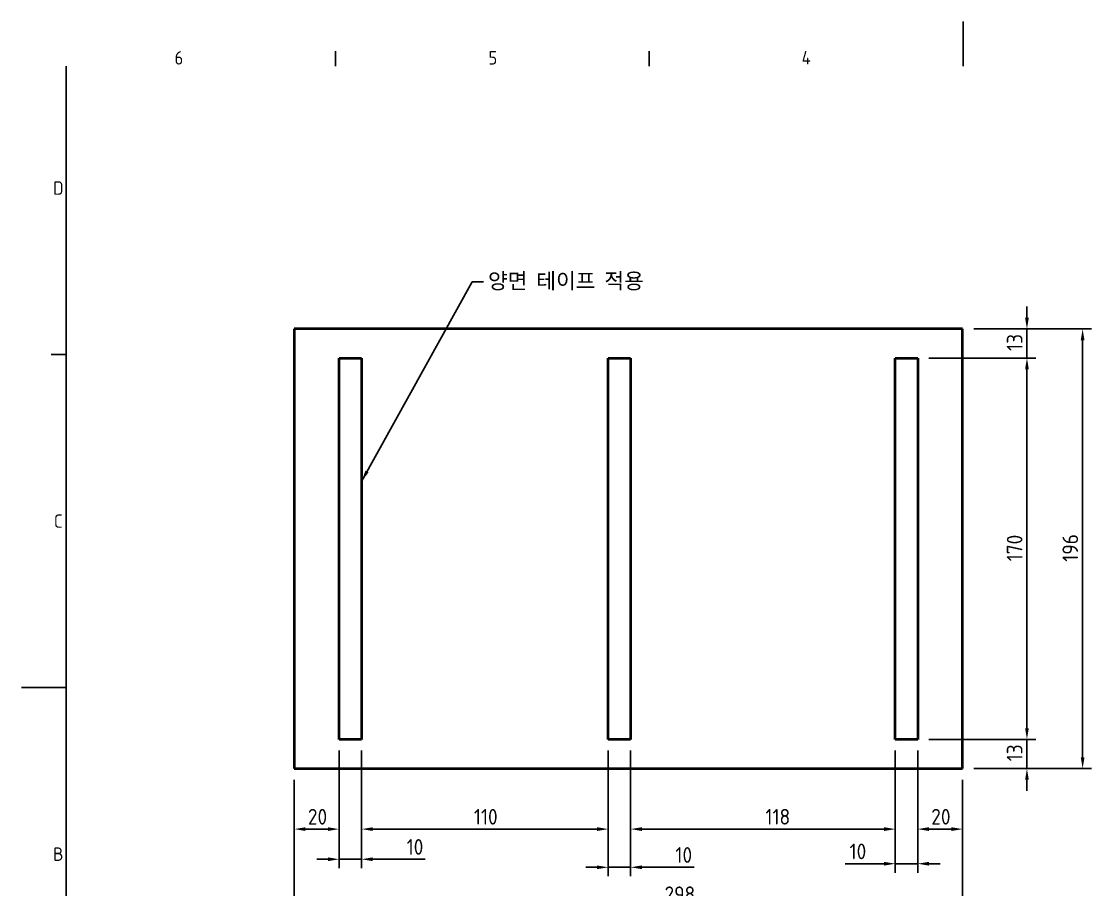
# Model space of a CAD drawing. Header units: millimetres. Extents: x 0 to 840, y 0 to 594.
# Drawn here: x 0 to 477.3, y 206.9 to 594 of the extents above; entities that cross this region are included whole.
import ezdxf

# ---------------------------------------------------------------- set-up
doc = ezdxf.new("R2010")
doc.units = ezdxf.units.MM
doc.header["$LTSCALE"] = 2
doc.layers.get('0').update_dxf_attribs({"color": 3, "lineweight": 25})
for name, color, linetype, lineweight in [('가시적인 것(ISO)', 3, 'Continuous', 40), ('경계(ISO)', 7, 'Continuous', 25), ('기호(ISO)', 5, 'Continuous', 25), ('치수(ISO)', 2, 'Continuous', 25)]:
    doc.layers.add(name, color=color, linetype=linetype, lineweight=lineweight)
doc.styles.add('문자 텍스트_PSTEK_POSCO', font='isocp.shx')
doc.styles.add('치수 텍스트_PSTEK_POSCO', font='isocp.shx')
doc.dimstyles.new('치수_PSTEK_POSCO', dxfattribs={"dimscale": 2, "dimtxt": 3.5, "dimasz": 2.5, "dimexe": 2, "dimexo": 2.5, "dimgap": 1, "dimtad": 1, "dimrnd": 1e-08, "dimdsep": 46, "dimtxsty": '치수 텍스트_PSTEK_POSCO', "dimcen": 0.09, "dimdle": 10, "dimclrd": 7, "dimclre": 7, "dimclrt": 2, "dimadec": 1, "dimazin": 2, "dimtfac": 1, "dimtmove": 0, "dimatfit": 3, "dimfxl": 0, "dimtolj": 1, "dimlwd": -1, "dimlwe": -1, "dimarcsym": 0})
doc.dimstyles.new('치수_PSTEK_POSCO$7', dxfattribs={"dimscale": 2, "dimtxt": 3.5, "dimasz": 2.5, "dimexe": 2, "dimexo": 2.5, "dimgap": 1, "dimtad": 1, "dimrnd": 1e-08, "dimdsep": 46, "dimtxsty": '치수 텍스트_PSTEK_POSCO', "dimcen": 0.09, "dimdle": 10, "dimclrd": 7, "dimclre": 7, "dimclrt": 2, "dimadec": 1, "dimazin": 2, "dimtfac": 1, "dimtmove": 0, "dimatfit": 3, "dimfxl": 0, "dimtolj": 1, "dimlwd": -1, "dimlwe": -1, "dimarcsym": 0})

# ---------------------------------------------------------------- blocks, each defined once
blk = doc.blocks.new('경계 Default Border')
at = {"layer": '경계(ISO)'}
for p, q in [((70, 287.0000076293945), (70, 290.4000091552734)), ((140, 287.0000076293945), (140, 290.4000091552734)), ((10, 222.7499961853027), (6.599999666213989, 222.7499961853027))]:
    blk.add_line(p, q, dxfattribs=at)
at = {"layer": '경계(ISO)', "flags": 128}
for points in [[(210, 297.0000076293945), (210, 287.0000076293945)], [(10, 10), (10, 287.0000076293945)], [(0, 148.5000038146973), (10, 148.5000038146973)]]:
    blk.add_lwpolyline(points, dxfattribs=at)
at = {"layer": '경계(ISO)', "color": 2, "char_height": 3.00000011920929, "attachment_point": 7, "style": '문자 텍스트_PSTEK_POSCO'}
for s, insert in [('6', (34.14453946055966, 287.3713945155963)), ('5', (104.1445394605597, 287.3713945155963)), ('4', (173.9734701308116, 287.4)), ('D', (7.078270083685684, 258.3463944559917)), ('C', (7.244539400955009, 184.0963944559917)), ('B', (7.078270083685684, 109.8463944559917))]:
    blk.add_mtext(s, dxfattribs=dict(at, insert=insert))
blk = doc.blocks.new('*D23')
at = {"layer": 'Defpoints', "color": 0}
for p in [(121.6932008115584, 260.8560997578418), (419.6932008115584, 260.8560997578417), (419.6932008115584, 199.3062549233891)]:
    blk.add_point(p, dxfattribs=at)
at = {"layer": '치수(ISO)', "color": 7}
for p, q in [((121.6932008115584, 255.8560997578418), (121.6932008115584, 195.3062549233891)), ((419.6932008115584, 255.8560997578417), (419.6932008115584, 195.3062549233891)), ((126.6932008115584, 199.3062549233891), (414.6932008115584, 199.3062549233891))]:
    blk.add_line(p, q, dxfattribs=at)
for points in [[(126.6932008115584, 200.1395882567225), (126.6932008115584, 198.4729215900558), (121.6932008115584, 199.3062549233891)], [(414.6932008115584, 200.1395882567225), (414.6932008115584, 198.4729215900558), (419.6932008115584, 199.3062549233891)]]:
    blk.add_solid(points, dxfattribs=at)
at = {"layer": '치수(ISO)', "color": 2, "insert": (286.7920927020726, 204.8069438997671), "char_height": 7, "attachment_point": 4, "style": '치수 텍스트_PSTEK_POSCO'}
blk.add_mtext('\\A1;298', dxfattribs=at)
blk = doc.blocks.new('*D24')
at = {"layer": 'Defpoints', "color": 0}
for p in [(419.6932008115584, 456.8560997578418), (473.2563350244984, 456.8560997578418), (419.6932008115584, 260.8560997578417)]:
    blk.add_point(p, dxfattribs=at)
at = {"layer": '치수(ISO)', "color": 7}
for p, q in [((424.6932008115584, 456.8560997578418), (477.2563350244984, 456.8560997578418)), ((473.2563350244984, 265.8560997578417), (473.2563350244984, 451.8560997578418)), ((424.6932008115584, 260.8560997578417), (477.2563350244984, 260.8560997578417))]:
    blk.add_line(p, q, dxfattribs=at)
for points in [[(472.4230016911651, 451.8560997578418), (474.0896683578317, 451.8560997578418), (473.2563350244984, 456.8560997578418)], [(472.423001691165, 265.8560997578417), (474.0896683578317, 265.8560997578417), (473.2563350244984, 260.8560997578417)]]:
    blk.add_solid(points, dxfattribs=at)
at = {"layer": '치수(ISO)', "color": 2, "insert": (467.7563350244983, 353.0702475538677), "char_height": 7, "attachment_point": 4, "rotation": 90, "style": '치수 텍스트_PSTEK_POSCO'}
blk.add_mtext('\\A1;196', dxfattribs=at)
blk = doc.blocks.new('*D26')
at = {"layer": 'Defpoints', "color": 0}
for p in [(141.6932008115584, 273.8560997578418), (121.6932008115584, 260.8560997578418), (141.6932008115584, 233.8560997578418)]:
    blk.add_point(p, dxfattribs=at)
at = {"layer": '치수(ISO)', "color": 7}
for p, q in [((141.6932008115584, 268.8560997578418), (141.6932008115584, 229.8560997578418)), ((121.6932008115584, 255.8560997578418), (121.6932008115584, 229.8560997578418)), ((126.6932008115584, 233.8560997578418), (136.6932008115584, 233.8560997578418))]:
    blk.add_line(p, q, dxfattribs=at)
for points in [[(126.6932008115584, 234.6894330911751), (126.6932008115584, 233.0227664245084), (121.6932008115584, 233.8560997578418)], [(136.6932008115584, 234.6894330911751), (136.6932008115584, 233.0227664245084), (141.6932008115584, 233.8560997578418)]]:
    blk.add_solid(points, dxfattribs=at)
at = {"layer": '치수(ISO)', "color": 2, "insert": (127.7515669532907, 239.3567887342197), "char_height": 7, "attachment_point": 4, "style": '치수 텍스트_PSTEK_POSCO'}
blk.add_mtext('\\A1;20', dxfattribs=at)
blk = doc.blocks.new('*D27')
at = {"layer": 'Defpoints', "color": 0}
for p in [(141.6932008115584, 273.8560997578418), (151.6932008115584, 273.8560997578418), (151.6932008115584, 220.4119566073928)]:
    blk.add_point(p, dxfattribs=at)
at = {"layer": '치수(ISO)', "color": 7}
for p, q in [((141.6932008115584, 268.8560997578418), (141.6932008115584, 216.4119566073928)), ((151.6932008115584, 268.8560997578418), (151.6932008115584, 216.4119566073928)), ((136.6932008115584, 220.4119566073928), (131.6932008115584, 220.4119566073928)), ((141.6932008115584, 220.4119566073928), (151.6932008115584, 220.4119566073928)), ((156.6932008115584, 220.4119566073928), (180.1042026787017, 220.4119566073928))]:
    blk.add_line(p, q, dxfattribs=at)
for points in [[(136.6932008115584, 221.2452899407262), (136.6932008115584, 219.5786232740595), (141.6932008115584, 220.4119566073928)], [(156.6932008115584, 221.2452899407262), (156.6932008115584, 219.5786232740595), (151.6932008115584, 220.4119566073928)]]:
    blk.add_solid(points, dxfattribs=at)
at = {"layer": '치수(ISO)', "color": 2, "insert": (171.798690867678, 225.9119566073928), "char_height": 7, "attachment_point": 4, "style": '치수 텍스트_PSTEK_POSCO'}
blk.add_mtext('\\A1;10', dxfattribs=at)
blk = doc.blocks.new('*D28')
at = {"layer": 'Defpoints', "color": 0}
for p in [(151.6932008115584, 273.8560997578418), (261.6932008115584, 273.8560997578418), (261.6932008115584, 233.8560997578418)]:
    blk.add_point(p, dxfattribs=at)
at = {"layer": '치수(ISO)', "color": 7}
for p, q in [((151.6932008115584, 268.8560997578418), (151.6932008115584, 229.8560997578418)), ((261.6932008115584, 268.8560997578418), (261.6932008115584, 229.8560997578418)), ((156.6932008115584, 233.8560997578418), (256.6932008115584, 233.8560997578418))]:
    blk.add_line(p, q, dxfattribs=at)
for points in [[(156.6932008115584, 234.6894330911751), (156.6932008115584, 233.0227664245084), (151.6932008115584, 233.8560997578418)], [(256.6932008115584, 234.6894330911751), (256.6932008115584, 233.0227664245084), (261.6932008115584, 233.8560997578418)]]:
    blk.add_solid(points, dxfattribs=at)
at = {"layer": '치수(ISO)', "color": 2, "insert": (201.7904449060466, 239.3560997578418), "char_height": 7, "attachment_point": 4, "style": '치수 텍스트_PSTEK_POSCO'}
blk.add_mtext('\\A1;110', dxfattribs=at)
blk = doc.blocks.new('*D29')
at = {"layer": 'Defpoints', "color": 0}
for p in [(261.6932008115584, 273.8560997578418), (271.6932008115584, 273.8560997578418), (271.6932008115584, 216.8279695289771)]:
    blk.add_point(p, dxfattribs=at)
at = {"layer": '치수(ISO)', "color": 7}
for p, q in [((261.6932008115584, 268.8560997578418), (261.6932008115584, 212.8279695289771)), ((271.6932008115584, 268.8560997578418), (271.6932008115584, 212.8279695289771)), ((256.6932008115584, 216.8279695289771), (251.6932008115584, 216.8279695289771)), ((261.6932008115584, 216.8279695289771), (271.6932008115584, 216.8279695289771)), ((276.6932008115584, 216.8279695289771), (299.9686634577312, 216.8279695289771))]:
    blk.add_line(p, q, dxfattribs=at)
for points in [[(256.6932008115584, 217.6613028623105), (256.6932008115584, 215.9946361956438), (261.6932008115584, 216.8279695289771)], [(276.6932008115584, 217.6613028623105), (276.6932008115584, 215.9946361956438), (271.6932008115584, 216.8279695289771)]]:
    blk.add_solid(points, dxfattribs=at)
at = {"layer": '치수(ISO)', "color": 2, "insert": (291.6631516467075, 222.3279695289771), "char_height": 7, "attachment_point": 4, "style": '치수 텍스트_PSTEK_POSCO'}
blk.add_mtext('\\A1;10', dxfattribs=at)
blk = doc.blocks.new('*D30')
at = {"layer": 'Defpoints', "color": 0}
for p in [(271.6932008115584, 273.8560997578418), (389.6932008115584, 273.8560997578418), (389.6932008115584, 233.8560997578418)]:
    blk.add_point(p, dxfattribs=at)
at = {"layer": '치수(ISO)', "color": 7}
for p, q in [((271.6932008115584, 268.8560997578418), (271.6932008115584, 229.8560997578418)), ((389.6932008115584, 268.8560997578418), (389.6932008115584, 229.8560997578418)), ((276.6932008115584, 233.8560997578418), (384.6932008115584, 233.8560997578418))]:
    blk.add_line(p, q, dxfattribs=at)
for points in [[(276.6932008115584, 234.6894330911751), (276.6932008115584, 233.0227664245085), (271.6932008115584, 233.8560997578418)], [(384.6932008115584, 234.6894330911751), (384.6932008115584, 233.0227664245085), (389.6932008115584, 233.8560997578418)]]:
    blk.add_solid(points, dxfattribs=at)
at = {"layer": '치수(ISO)', "color": 2, "insert": (331.7932008115584, 239.3560997578418), "char_height": 7, "attachment_point": 4, "style": '치수 텍스트_PSTEK_POSCO'}
blk.add_mtext('\\A1;118', dxfattribs=at)
blk = doc.blocks.new('*D31')
at = {"layer": 'Defpoints', "color": 0}
for p in [(389.6932008115584, 273.8560997578418), (399.6932008115584, 273.8560997578418), (399.6932008115584, 218.4208526749396)]:
    blk.add_point(p, dxfattribs=at)
at = {"layer": '치수(ISO)', "color": 7}
for p, q in [((389.6932008115584, 268.8560997578418), (389.6932008115584, 214.4208526749396)), ((399.6932008115584, 268.8560997578418), (399.6932008115584, 214.4208526749396)), ((384.6932008115584, 218.4208526749396), (367.3151580252494, 218.4208526749396)), ((399.6932008115584, 218.4208526749396), (389.6932008115584, 218.4208526749396)), ((404.6932008115584, 218.4208526749396), (409.6932008115584, 218.4208526749396))]:
    blk.add_line(p, q, dxfattribs=at)
for points in [[(384.6932008115584, 219.254186008273), (384.6932008115584, 217.5875193416063), (389.6932008115584, 218.4208526749396)], [(404.6932008115584, 219.254186008273), (404.6932008115584, 217.5875193416063), (399.6932008115584, 218.4208526749396)]]:
    blk.add_solid(points, dxfattribs=at)
at = {"layer": '치수(ISO)', "color": 2, "insert": (369.3151580252494, 223.9208526749396), "char_height": 7, "attachment_point": 4, "style": '치수 텍스트_PSTEK_POSCO'}
blk.add_mtext('\\A1;10', dxfattribs=at)
blk = doc.blocks.new('*D32')
at = {"layer": 'Defpoints', "color": 0}
for p in [(399.6932008115584, 273.8560997578418), (419.6932008115584, 260.8560997578417), (419.6932008115584, 233.8560997578418)]:
    blk.add_point(p, dxfattribs=at)
at = {"layer": '치수(ISO)', "color": 7}
for p, q in [((399.6932008115584, 268.8560997578418), (399.6932008115584, 229.8560997578418)), ((419.6932008115584, 255.8560997578417), (419.6932008115584, 229.8560997578418)), ((404.6932008115584, 233.8560997578418), (414.6932008115584, 233.8560997578418))]:
    blk.add_line(p, q, dxfattribs=at)
for points in [[(404.6932008115584, 234.6894330911751), (404.6932008115584, 233.0227664245084), (399.6932008115584, 233.8560997578418)], [(414.6932008115584, 234.6894330911751), (414.6932008115584, 233.0227664245084), (419.6932008115584, 233.8560997578418)]]:
    blk.add_solid(points, dxfattribs=at)
at = {"layer": '치수(ISO)', "color": 2, "insert": (405.7515669532907, 239.3567887342197), "char_height": 7, "attachment_point": 4, "style": '치수 텍스트_PSTEK_POSCO'}
blk.add_mtext('\\A1;20', dxfattribs=at)
blk = doc.blocks.new('*D33')
at = {"layer": 'Defpoints', "color": 0}
for p in [(399.6932008115584, 443.8560997578418), (399.6932008115584, 273.8560997578418), (448.4266276152881, 273.8560997578418)]:
    blk.add_point(p, dxfattribs=at)
at = {"layer": '치수(ISO)', "color": 7}
for p, q in [((404.6932008115584, 443.8560997578418), (452.4266276152881, 443.8560997578418)), ((448.4266276152881, 438.8560997578418), (448.4266276152881, 278.8560997578418)), ((404.6932008115584, 273.8560997578418), (452.4266276152881, 273.8560997578418))]:
    blk.add_line(p, q, dxfattribs=at)
for points in [[(447.5932942819548, 438.8560997578418), (449.2599609486214, 438.8560997578418), (448.4266276152881, 443.8560997578418)], [(447.5932942819547, 278.8560997578418), (449.2599609486214, 278.8560997578418), (448.4266276152881, 273.8560997578418)]]:
    blk.add_solid(points, dxfattribs=at)
at = {"layer": '치수(ISO)', "color": 2, "insert": (442.926627615288, 353.25334385233), "char_height": 7, "attachment_point": 4, "rotation": 90, "style": '치수 텍스트_PSTEK_POSCO'}
blk.add_mtext('\\A1;170', dxfattribs=at)
blk = doc.blocks.new('*D34')
at = {"layer": 'Defpoints', "color": 0}
for p in [(399.6932008115584, 273.8560997578418), (419.6932008115584, 260.8560997578417), (448.4266276152881, 260.8560997578417)]:
    blk.add_point(p, dxfattribs=at)
at = {"layer": '치수(ISO)', "color": 7}
for p, q in [((448.4266276152881, 278.8560997578418), (448.4266276152881, 283.8560997578418)), ((404.6932008115584, 273.8560997578418), (452.4266276152881, 273.8560997578418)), ((448.4266276152881, 273.8560997578418), (448.4266276152881, 260.8560997578417)), ((424.6932008115584, 260.8560997578417), (452.4266276152881, 260.8560997578417)), ((448.4266276152881, 255.8560997578417), (448.4266276152881, 250.8560997578417))]:
    blk.add_line(p, q, dxfattribs=at)
for points in [[(447.5932942819547, 278.8560997578418), (449.2599609486214, 278.8560997578418), (448.4266276152881, 273.8560997578418)], [(447.5932942819547, 255.8560997578417), (449.2599609486214, 255.8560997578417), (448.4266276152881, 260.8560997578417)]]:
    blk.add_solid(points, dxfattribs=at)
at = {"layer": '치수(ISO)', "color": 2, "insert": (442.926627615288, 264.0611250110113), "char_height": 7, "attachment_point": 4, "rotation": 90, "style": '치수 텍스트_PSTEK_POSCO'}
blk.add_mtext('\\A1;13', dxfattribs=at)
blk = doc.blocks.new('*D35')
at = {"layer": 'Defpoints', "color": 0}
for p in [(419.6932008115584, 456.8560997578418), (448.4266276152881, 456.8560997578418), (399.6932008115584, 443.8560997578418)]:
    blk.add_point(p, dxfattribs=at)
at = {"layer": '치수(ISO)', "color": 7}
for p, q in [((448.4266276152881, 461.8560997578418), (448.4266276152881, 466.8560997578418)), ((424.6932008115584, 456.8560997578418), (452.4266276152881, 456.8560997578418)), ((448.4266276152881, 443.8560997578418), (448.4266276152881, 456.8560997578418)), ((404.6932008115584, 443.8560997578418), (452.4266276152881, 443.8560997578418)), ((448.4266276152881, 438.8560997578418), (448.4266276152881, 433.8560997578418))]:
    blk.add_line(p, q, dxfattribs=at)
for points in [[(447.5932942819548, 461.8560997578418), (449.2599609486214, 461.8560997578418), (448.4266276152881, 456.8560997578418)], [(447.5932942819548, 438.8560997578418), (449.2599609486214, 438.8560997578418), (448.4266276152881, 443.8560997578418)]]:
    blk.add_solid(points, dxfattribs=at)
at = {"layer": '치수(ISO)', "color": 2, "insert": (442.926627615288, 447.0611250110113), "char_height": 7, "attachment_point": 4, "rotation": 90, "style": '치수 텍스트_PSTEK_POSCO'}
blk.add_mtext('\\A1;13', dxfattribs=at)

msp = doc.modelspace()

# ---------------------------------------------------------------- linework, layer by layer
at = {"layer": '가시적인 것(ISO)'}
for p, q in [((419.6932008115584, 456.8560997578418), (121.6932008115585, 456.8560997578418)), ((121.6932008115585, 456.8560997578418), (121.6932008115584, 260.8560997578418)), ((419.6932008115584, 260.8560997578417), (419.6932008115584, 456.8560997578418)), ((141.6932008115584, 273.8560997578418), (141.6932008115585, 443.8560997578418)), ((141.6932008115585, 443.8560997578418), (151.6932008115585, 443.8560997578418)), ((151.6932008115585, 443.8560997578418), (151.6932008115584, 273.8560997578418)), ((261.6932008115584, 273.8560997578418), (261.6932008115585, 443.8560997578418)), ((261.6932008115585, 443.8560997578418), (271.6932008115585, 443.8560997578418)), ((271.6932008115585, 443.8560997578418), (271.6932008115584, 273.8560997578418)), ((389.6932008115584, 273.8560997578418), (389.6932008115584, 443.8560997578418)), ((389.6932008115584, 443.8560997578418), (399.6932008115584, 443.8560997578418)), ((399.6932008115584, 443.8560997578418), (399.6932008115584, 273.8560997578418)), ((151.6932008115584, 273.8560997578418), (141.6932008115584, 273.8560997578418)), ((271.6932008115584, 273.8560997578418), (261.6932008115584, 273.8560997578418)), ((399.6932008115584, 273.8560997578418), (389.6932008115584, 273.8560997578418)), ((121.6932008115584, 260.8560997578418), (419.6932008115584, 260.8560997578417))]:
    msp.add_line(p, q, dxfattribs=at)

# ---------------------------------------------------------------- block references
at = {"xscale": 2, "yscale": 2, "zscale": 2}
msp.add_blockref('경계 Default Border', (0, 0), dxfattribs=at)

# ---------------------------------------------------------------- texts
at = {"layer": '기호(ISO)', "color": 2, "insert": (208.0654000216419, 477.9044553231456), "char_height": 6.99999988079071, "width": 81.85577392578125, "attachment_point": 4, "style": '치수 텍스트_PSTEK_POSCO'}
msp.add_mtext('{\\fISOCP|b0|i0;\\H7.0000;양면 테이프 적용}', dxfattribs=at)

# ---------------------------------------------------------------- dimensions: what is measured, and where the dimension line sits
at = {"layer": '치수(ISO)', "color": 7}
for base, p1, p2, angle, override, picture, middle in [((448.4266276152881, 456.8560997578418), (399.6932008115584, 443.8560997578418), (419.6932008115584, 456.8560997578418), 270, {"dimdec": 2, "dimtp": 0, "dimtm": -0, "dimtdec": 2, "dimtofl": 1, "dimatfit": 1}, '*D35', (448.426627615288, 450.3560997578419)), ((473.2563350244984, 456.8560997578418), (419.6932008115584, 260.8560997578417), (419.6932008115584, 456.8560997578418), 90, {"dimdec": 2, "dimtp": 0, "dimtm": -0, "dimtdec": 2, "dimtofl": 0, "dimatfit": 1}, '*D24', (473.2563350244983, 358.8560997578418)), ((448.4266276152881, 273.8560997578418), (399.6932008115584, 443.8560997578418), (399.6932008115584, 273.8560997578418), 90, {"dimdec": 2, "dimtp": 0, "dimtm": -0, "dimtdec": 2, "dimtofl": 0, "dimatfit": 1}, '*D33', (448.426627615288, 358.8560997578418)), ((448.4266276152881, 260.8560997578417), (399.6932008115584, 273.8560997578418), (419.6932008115584, 260.8560997578417), 90, {"dimdec": 2, "dimtp": 0, "dimtm": -0, "dimtdec": 2, "dimtofl": 1, "dimatfit": 1}, '*D34', (448.426627615288, 267.3560997578419)), ((141.6932008115584, 233.8560997578418), (121.6932008115584, 260.8560997578418), (141.6932008115584, 273.8560997578418), 180, {"dimdec": 2, "dimtp": 0, "dimtm": -0, "dimtdec": 2, "dimtofl": 0, "dimatfit": 1}, '*D26', (131.6932008115584, 233.8560997578418)), ((151.6932008115584, 220.4119566073928), (141.6932008115584, 273.8560997578418), (151.6932008115584, 273.8560997578418), 180, {"dimdec": 2, "dimtp": 0, "dimtm": -0, "dimtdec": 2, "dimtofl": 1, "dimatfit": 1}, '*D27', (174.9514467731898, 220.4119566073928)), ((389.6932008115584, 233.8560997578418), (271.6932008115584, 273.8560997578418), (389.6932008115584, 273.8560997578418), 180, {"dimdec": 2, "dimtp": 0, "dimtm": -0, "dimtdec": 2, "dimtofl": 0, "dimatfit": 1}, '*D30', (336.6932008115584, 233.8560997578418)), ((399.6932008115584, 218.4208526749396), (389.6932008115584, 273.8560997578418), (399.6932008115584, 273.8560997578418), 180, {"dimdec": 2, "dimtp": 0, "dimtm": -0, "dimtdec": 2, "dimtofl": 1, "dimatfit": 1}, '*D31', (372.4679139307613, 218.4208526749396)), ((419.6932008115584, 199.3062549233891), (121.6932008115584, 260.8560997578418), (419.6932008115584, 260.8560997578417), 180, {"dimdec": 2, "dimtp": 0, "dimtm": -0, "dimtdec": 2, "dimtofl": 0, "dimatfit": 1}, '*D23', (293.1932008115584, 199.3062549233891))]:
    dim = msp.add_linear_dim(base=base, p1=p1, p2=p2, angle=angle, dimstyle='치수_PSTEK_POSCO', override=override, dxfattribs=at)
    dim.commit()
    dim.dimension.update_dxf_attribs({"geometry": picture, "text_midpoint": middle, "dimtype": 160})
for base, p1, p2, override, picture, middle in [((261.6932008115584, 233.8560997578418), (151.6932008115584, 273.8560997578418), (261.6932008115584, 273.8560997578418), {"dimdec": 2, "dimtp": 0, "dimtm": -0, "dimtdec": 2, "dimtofl": 0, "dimatfit": 1}, '*D28', (206.6932008115585, 233.8560997578418)), ((271.6932008115584, 216.8279695289771), (261.6932008115584, 273.8560997578418), (271.6932008115584, 273.8560997578418), {"dimdec": 2, "dimtp": 0, "dimtm": -0, "dimtdec": 2, "dimtofl": 1, "dimatfit": 1}, '*D29', (294.8159075522194, 216.8279695289771)), ((419.6932008115584, 233.8560997578418), (399.6932008115584, 273.8560997578418), (419.6932008115584, 260.8560997578417), {"dimdec": 2, "dimtp": 0, "dimtm": -0, "dimtdec": 2, "dimtofl": 0, "dimatfit": 1}, '*D32', (409.6932008115584, 233.8560997578418))]:
    dim = msp.add_linear_dim(base=base, p1=p1, p2=p2, dimstyle='치수_PSTEK_POSCO', override=override, dxfattribs=at)
    dim.commit()
    dim.dimension.update_dxf_attribs({"geometry": picture, "text_midpoint": middle, "dimtype": 160})

# ---------------------------------------------------------------- leaders
at = {"layer": '기호(ISO)', "color": 7, "annotation_type": 0, "has_hookline": 1, "hookline_direction": 0, "text_width": 70.97689417016227}
msp.add_leader([(151.6932008115585, 388.9251961947719), (201.0654000216419, 477.9044553231456), (206.0654000216419, 477.9044553231456)], dimstyle='치수_PSTEK_POSCO$7', override={"dimtad": 0}, dxfattribs=at)

doc.saveas('drawing.dxf')
